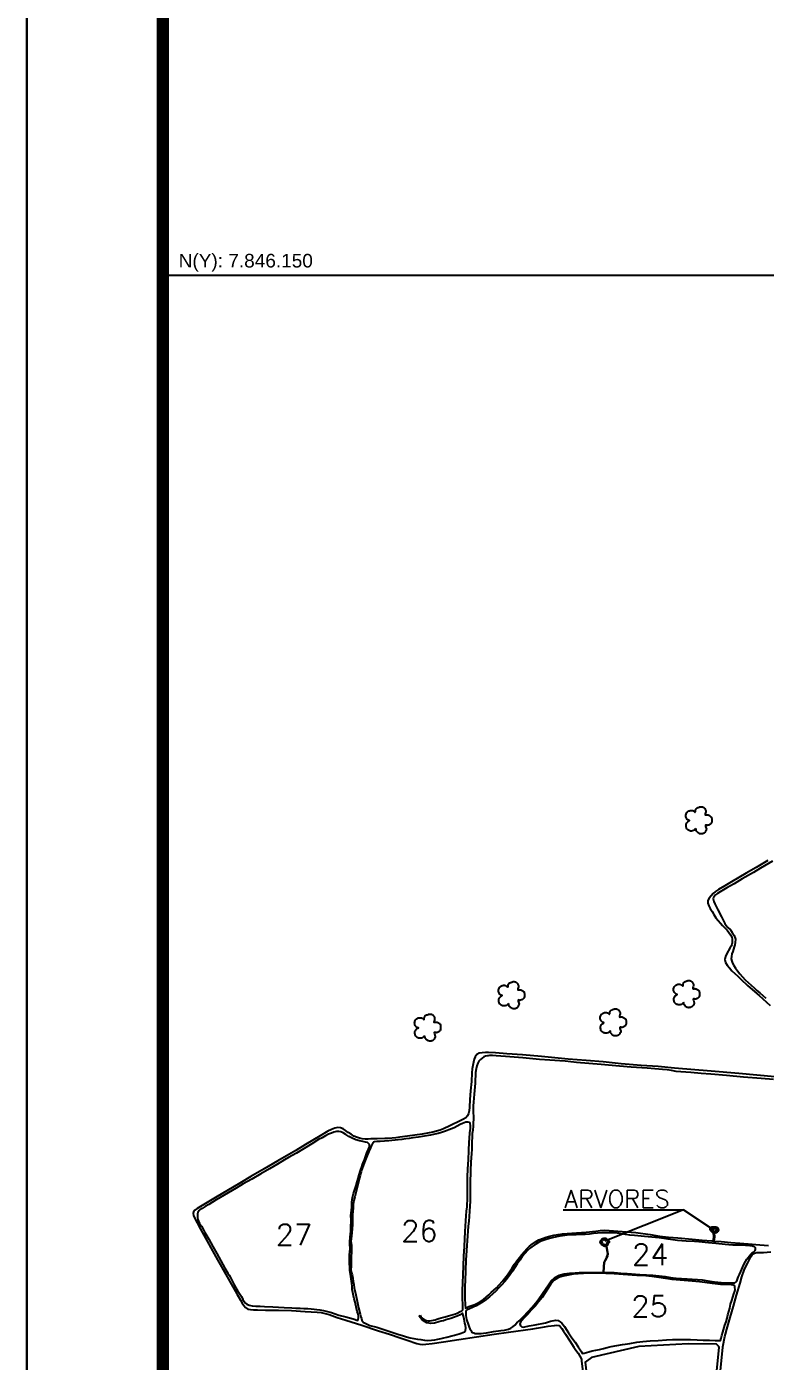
# Model space of a CAD drawing. Header units: millimetres. Extents: x 720489 to 723639, y 7843424 to 7847879.
# Drawn here: x 720489 to 721304, y 7844909 to 7846381 of the extents above; entities that cross this region are included whole.
import ezdxf
from ezdxf.enums import TextEntityAlignment as Align

# ---------------------------------------------------------------- set-up
doc = ezdxf.new("R2010")
doc.units = ezdxf.units.MM
doc.linetypes.add('CONTINUO', pattern=[0])
doc.linetypes.add('LIN0', pattern=[0])
for name, color, linetype in [('0114001123015', 5, 'Continuous'), ('0114001124', 1, 'Continuous'), ('0114001124023', 5, 'Continuous'), ('MALHA', 8, 'Continuous'), ('MARGEM', 5, 'Continuous'), ('MATO', 3, 'Continuous'), ('TEXTO', 7, 'Continuous'), ('TG', 7, 'LIN0')]:
    doc.layers.add(name, color=color, linetype=linetype)
for name, color, linetype, lineweight in [('0114001124021', 5, 'Continuous', 25), ('0114001124024', 5, 'Continuous', 25), ('0114001124025', 5, 'Continuous', 25), ('0114001124026', 5, 'Continuous', 25), ('0114001124027', 5, 'Continuous', 25), ('ARVORES', 3, 'Continuous', 25)]:
    doc.layers.add(name, color=color, linetype=linetype, lineweight=lineweight)
doc.styles.add('Simplex', font='simplex.shx')
doc.styles.get("Standard").update_dxf_attribs({"font": 'arial.ttf'})

# ---------------------------------------------------------------- blocks, each defined once
blk = doc.blocks.new('mato')
at = {"layer": 'MATO', "color": 94, "linetype": 'CONTINUO'}
blk.add_lwpolyline([(734601.6, 7824194.7), (734600.8, 7824194.1), (734600, 7824193.3), (734599.1, 7824192.6), (734598, 7824192.3), (734596.9, 7824192.2), (734595.8, 7824192.2), (734594.9, 7824192.4), (734594.2, 7824192.7), (734593.5, 7824193.1), (734592.9, 7824193.6), (734592.3, 7824194.1), (734591.8, 7824194.7), (734591.5, 7824195.3), (734591.3, 7824195.9), (734591.2, 7824196.6), (734591, 7824197.5), (734591, 7824198.4), (734591, 7824199.3), (734591.2, 7824200), (734591.5, 7824200.5), (734591.9, 7824201), (734592.1, 7824201.5), (734592.4, 7824201.9), (734592.8, 7824202.3), (734594.2, 7824203.2), (734594.7, 7824203.6), (734594.5, 7824203.7), (734593.5, 7824204), (734593.1, 7824204.2), (734592.7, 7824204.5), (734592.3, 7824204.9), (734591.8, 7824205.6), (734591.3, 7824206.3), (734590.9, 7824207.1), (734590.7, 7824208), (734590.6, 7824208.8), (734590.7, 7824209.7), (734590.9, 7824210.7), (734591.3, 7824211.6), (734591.7, 7824212.4), (734592, 7824212.8), (734592.3, 7824213.1), (734592.7, 7824213.4), (734593.3, 7824213.8), (734593.9, 7824214.2), (734594.6, 7824214.5), (734595.3, 7824214.7), (734596, 7824214.8), (734596.6, 7824214.8), (734597.2, 7824214.8), (734597.8, 7824214.7), (734598.2, 7824214.6), (734598.7, 7824214.4), (734599.1, 7824214.3), (734599.5, 7824214), (734600, 7824213.4), (734600.5, 7824213), (734600.9, 7824212.8), (734601.1, 7824213.4), (734601.2, 7824214.2), (734601.3, 7824215.1), (734601.4, 7824215.5), (734601.5, 7824215.8), (734602, 7824216.5), (734602.3, 7824217), (734602.7, 7824217.4), (734603.2, 7824217.6), (734603.7, 7824217.8), (734604.3, 7824218), (734605.3, 7824218.4), (734605.8, 7824218.6), (734606.3, 7824218.7), (734606.9, 7824218.8), (734607.5, 7824218.8), (734608, 7824218.8), (734608.6, 7824218.7), (734609.1, 7824218.6), (734609.5, 7824218.4), (734610, 7824218.1), (734610.4, 7824217.9), (734610.7, 7824217.6), (734611, 7824217.2), (734611.3, 7824216.8), (734611.7, 7824216.3), (734611.9, 7824215.7), (734612.2, 7824215.1), (734612.4, 7824214.6), (734612.5, 7824214), (734612.5, 7824213.3), (734612.2, 7824212.1), (734611.9, 7824210.9), (734611.7, 7824210), (734612.4, 7824209.8), (734613.2, 7824209.9), (734614.1, 7824210), (734614.7, 7824209.9), (734615.4, 7824209.8), (734616, 7824209.5), (734616.6, 7824209.1), (734617.3, 7824208.6), (734617.8, 7824208.1), (734618.2, 7824207.9), (734618.6, 7824207.5), (734618.8, 7824207), (734619, 7824205.5), (734619.1, 7824203.9), (734619.1, 7824202.4), (734618.8, 7824201.5), (734618.4, 7824200.9), (734618, 7824200.3), (734617.5, 7824199.8), (734617, 7824199.3), (734616.5, 7824199), (734615.7, 7824198.7), (734614.9, 7824198.5), (734614.1, 7824198.3), (734613.3, 7824198.6), (734612.6, 7824198.7), (734612.1, 7824198.5), (734612.3, 7824197.3), (734613.2, 7824194.3), (734613.1, 7824193.5), (734613, 7824192.9), (734612.3, 7824191.8), (734611.9, 7824191.2), (734611.4, 7824190.7), (734611, 7824190.3), (734610.6, 7824189.9), (734610.1, 7824189.6), (734609.5, 7824189.4), (734608.8, 7824189.2), (734608.2, 7824189.2), (734607.5, 7824189.1), (734606.8, 7824189.2), (734605.7, 7824189.3), (734605.3, 7824189.5), (734604.8, 7824189.7), (734604.2, 7824190.1), (734603.7, 7824190.7), (734603.2, 7824191.3), (734602.7, 7824191.7), (734602.3, 7824192.2), (734602, 7824192.7), (734601.9, 7824194.3), (734601.7, 7824195)], dxfattribs=at)

msp = doc.modelspace()

# ---------------------------------------------------------------- linework, layer by layer
at = {"layer": '0114001123015'}
msp.add_lwpolyline([(721246, 7844852), (721249, 7844887.7), (721252.8, 7844924.1), (721252.5, 7844925.2), (721249.8, 7844927.9), (721218.5, 7844928.2), (721164.3, 7844925.1), (721111.9, 7844913.2), (721105.1, 7844907.8), (721108.5, 7844879.4), (721111.4, 7844832.8), (721098.9, 7844811.8), (721102.3, 7844811.7), (721144.1, 7844818.3), (721192.7, 7844830.2), (721234.7, 7844846.3)], close=True, dxfattribs=at)
at = {"layer": '0114001124', "linetype": 'Continuous'}
for points in [[(721306.3, 7845461.1), (721293.7, 7845453.4), (721282.7, 7845447.3), (721266.5, 7845437.6), (721259.1, 7845433.3), (721252.1, 7845429.1), (721248.8, 7845427), (721246.2, 7845424.7), (721243.8, 7845422.1), (721241.7, 7845419.5), (721240.4, 7845416.9), (721240.2, 7845414.1), (721241.3, 7845411.1), (721243, 7845408.1), (721244.9, 7845404.9), (721247.1, 7845401.5), (721249.3, 7845398.1), (721254.2, 7845392), (721256.6, 7845389.3), (721261.5, 7845384.3), (721263.6, 7845381.6), (721265.3, 7845379), (721266.6, 7845376.6), (721267.2, 7845374.3), (721267.3, 7845372.4), (721267.1, 7845370.5), (721266.6, 7845368.5), (721265.9, 7845366.7), (721264.6, 7845364.3), (721261.1, 7845358.5), (721259.6, 7845355.4), (721259.1, 7845352.1), (721259.9, 7845348.8), (721261.7, 7845345.6), (721264.1, 7845342.6), (721266.8, 7845339.6), (721269.9, 7845336.7), (721273.3, 7845333.6), (721276.8, 7845330.2), (721284.5, 7845323), (721296.8, 7845312.1), (721309.2, 7845301.2)], [(721314.2, 7845222.4), (721274.6, 7845226.1), (721243.8, 7845228.7), (721203.7, 7845232.1), (721185.6, 7845233.8), (721166.8, 7845235.2), (721144.9, 7845237), (721124.9, 7845239.1), (721106.2, 7845240.7), (721086.2, 7845242.2), (721056.9, 7845245), (721035.9, 7845246.7), (721018.7, 7845248.1), (721006.2, 7845249.1), (720998.7, 7845249.4), (720995.2, 7845249.3), (720991.6, 7845249.1), (720988.4, 7845248.6), (720985.8, 7845247.2), (720983.8, 7845244.8), (720982.7, 7845241.9), (720981.9, 7845238.9), (720980.7, 7845231.4), (720980.2, 7845227), (720979.6, 7845217.6), (720978.5, 7845207.3), (720977.9, 7845197.5), (720977.4, 7845189), (720977.1, 7845185.2), (720976.6, 7845182), (720975.4, 7845179.4), (720973.4, 7845177.4), (720970.9, 7845175.8), (720968.2, 7845174.3), (720955.9, 7845168.4), (720948.8, 7845165.2), (720945.1, 7845163.7), (720941.2, 7845162.5), (720937, 7845161.6), (720933, 7845160.8), (720925.4, 7845159.5), (720917.4, 7845158.3), (720909.1, 7845157.2), (720900.6, 7845155.9), (720896.5, 7845155.4), (720888.1, 7845154.7), (720884.1, 7845154.4), (720875.7, 7845154.1), (720868.7, 7845154.1), (720865.7, 7845153.9), (720862.6, 7845153.9), (720859.3, 7845154.1), (720856.2, 7845154.8), (720852.9, 7845155.9), (720849.9, 7845157.3), (720847, 7845159.2), (720843.9, 7845161.2), (720841, 7845163.2), (720838.2, 7845165.2), (720835.3, 7845166.5), (720832.4, 7845166.8), (720829, 7845166.1), (720825.3, 7845164.6), (720821.5, 7845162.5), (720812.8, 7845157.4), (720796.7, 7845147.9), (720786, 7845141.5), (720766.3, 7845129.9), (720751.2, 7845121), (720736.6, 7845112.5), (720724.4, 7845105.3), (720712, 7845098), (720697.6, 7845089.6), (720681, 7845079.6), (720677.5, 7845077.2), (720674.9, 7845075.4), (720673.5, 7845073.6), (720673.1, 7845071.7), (720673.2, 7845069.8), (720674, 7845067.8), (720681, 7845054.7), (720699.9, 7845020.8), (720710.4, 7845002), (720715.2, 7844993.7), (720721.1, 7844983.2), (720725, 7844976.2), (720726.9, 7844973), (720728.7, 7844970.3), (720730.5, 7844968), (720733.2, 7844966.4), (720736.3, 7844965.9), (720739.6, 7844965.7), (720743.7, 7844965.5), (720752.8, 7844965.3), (720767.1, 7844965.3), (720781.4, 7844964.8), (720796.5, 7844963.9), (720809.7, 7844963.2), (720814, 7844962.7), (720818.4, 7844961.7), (720822.8, 7844960.4), (720831.7, 7844957.3), (720841.1, 7844954.3), (720858.8, 7844948.6), (720877.1, 7844942.6), (720889.4, 7844938.6), (720901, 7844934.7), (720908.9, 7844932.1), (720919.6, 7844928.6), (720922.9, 7844927.9), (720926.1, 7844927.5), (720929.3, 7844927.6), (720936.6, 7844928.5), (720949.1, 7844930.3), (720965.9, 7844932.8), (721004.7, 7844938.6), (721020.7, 7844941), (721047.4, 7844944.8), (721051.6, 7844945.4), (721055.9, 7844946), (721060.3, 7844946.7), (721064.4, 7844947.4), (721071.3, 7844948.4), (721074, 7844948.6), (721076, 7844948.4), (721077.7, 7844947.2), (721079.3, 7844945), (721081.2, 7844942), (721083.4, 7844938.7), (721088.2, 7844931.5), (721092.7, 7844924.5), (721094.9, 7844921), (721097.2, 7844917.8), (721099.2, 7844914.6), (721101, 7844911.1), (721100.9, 7844909.5), (721104.6, 7844879)], [(721253, 7844887.3), (721256.9, 7844924.4), (721256.7, 7844924.8), (721259.1, 7844936.1), (721259.8, 7844938.8), (721261.4, 7844944.2), (721265, 7844957.1), (721268.6, 7844969.7), (721272, 7844981.6), (721276.1, 7844995), (721277.9, 7845002), (721280.3, 7845009.2), (721282.2, 7845013.4), (721284.3, 7845017.5), (721286.1, 7845021), (721287.5, 7845023.6), (721288.6, 7845025.3), (721289.7, 7845026.9), (721291.7, 7845028.2), (721294.3, 7845028.7), (721297.5, 7845028.8), (721301.7, 7845028.9), (721309.9, 7845029.4)]]:
    msp.add_lwpolyline(points, dxfattribs=at)
at = {"layer": '0114001124021', "linetype": 'Continuous'}
msp.add_lwpolyline([(721311.7, 7845460.6), (721298.4, 7845452.8), (721290.6, 7845447.9), (721278.2, 7845440.9), (721269.4, 7845435.6), (721261.2, 7845430.9), (721257.7, 7845428.8), (721254, 7845426.7), (721250.9, 7845424.7), (721248.8, 7845423.3), (721247.6, 7845421.9), (721246.7, 7845420.4), (721246.3, 7845418.8), (721246.4, 7845417.3), (721246.9, 7845415.8), (721248, 7845413.4), (721249.6, 7845410.4), (721251.5, 7845406.7), (721255.3, 7845399), (721257.2, 7845395.3), (721258.9, 7845391.8), (721260.5, 7845389.3), (721262.4, 7845387.4), (721265.3, 7845384.8), (721267.3, 7845381.9), (721269.4, 7845378.3), (721270.8, 7845374.3), (721270.6, 7845370.7), (721270.2, 7845368.2), (721269.5, 7845365.8), (721268.6, 7845363.3), (721267.7, 7845360.7), (721266.9, 7845358.1), (721266.3, 7845355.4), (721266.1, 7845352.7), (721266.6, 7845350.1), (721267.5, 7845347.8), (721269, 7845345.4), (721270.9, 7845342.5), (721273.1, 7845339.4), (721275.6, 7845336.1), (721278.4, 7845332.7), (721281.4, 7845329.6), (721284.7, 7845326.6), (721288, 7845323.6), (721291.3, 7845320.7), (721294.4, 7845317.9), (721297.6, 7845315.2), (721300.9, 7845312.4), (721304.3, 7845309.3)], dxfattribs=at)
at = {"layer": '0114001124023', "linetype": 'Continuous'}
msp.add_lwpolyline([(721312.7, 7845219.8), (721299.1, 7845220.7), (721279.5, 7845222.3), (721261, 7845223.9), (721243.5, 7845225.5), (721232.8, 7845226.3), (721221.5, 7845227.2), (721210.6, 7845228.1), (721205.4, 7845228.6), (721200.3, 7845229.4), (721195.3, 7845230.2), (721190.2, 7845230.7), (721173.5, 7845232.1), (721155.8, 7845233.4), (721143.1, 7845234.4), (721122.8, 7845236.1), (721109.1, 7845237.2), (721095.6, 7845238.4), (721083.1, 7845239.7), (721077.2, 7845240.1), (721066.3, 7845241), (721054.9, 7845241.8), (721036.5, 7845243.4), (721017.4, 7845245), (721012, 7845245.5), (721007.1, 7845245.9), (721003, 7845246.1), (720999.8, 7845246), (720998.2, 7845245.9), (720997.3, 7845245.8), (720995.3, 7845245.4), (720993.3, 7845244.6), (720991.5, 7845243.3), (720989.7, 7845241.8), (720987.9, 7845239.9), (720986.9, 7845237.7), (720985.7, 7845234.8), (720984.8, 7845231.3), (720984.3, 7845227.5), (720984.1, 7845223.6), (720984, 7845219.6), (720983.7, 7845215.6), (720983.4, 7845211.5), (720983.2, 7845207.4), (720982.9, 7845203.3), (720982.5, 7845199), (720982.1, 7845194.7), (720981.6, 7845190.5), (720981.6, 7845186.5), (720981.7, 7845182.8), (720981.9, 7845179.3), (720981.9, 7845175.7), (720981.8, 7845172), (720981.6, 7845168), (720981.2, 7845163.8), (720980.7, 7845159.9), (720980.4, 7845155.6), (720980, 7845151.4), (720980.1, 7845147), (720980, 7845142.5), (720979.8, 7845138), (720979.2, 7845128.6), (720978.8, 7845119.2), (720978.3, 7845105.1), (720978.3, 7845095.5), (720978.3, 7845090.5), (720978.3, 7845085.4), (720978.1, 7845080), (720977.6, 7845074.4), (720977.2, 7845068.7), (720976.7, 7845063.2), (720976.2, 7845057.8), (720975.8, 7845052.5), (720975.4, 7845047.2), (720975.1, 7845041.8), (720974.7, 7845036.6), (720974.3, 7845031.2), (720973.7, 7845020.3), (720973.2, 7845009), (720972.8, 7844997.6), (720972.6, 7844992.2), (720972.5, 7844987.2), (720972.5, 7844978.1), (720972.9, 7844971.5), (720973.3, 7844967.5), (720974.8, 7844968.3), (720977, 7844969.2), (720980.1, 7844970.2), (720983.4, 7844971.4), (720986.5, 7844972.9), (720989.6, 7844974.6), (720992.9, 7844977), (720996, 7844979.4), (720999, 7844982), (721001.6, 7844984.6), (721004.3, 7844987.1), (721007.3, 7844990), (721010.4, 7844993.3), (721013.6, 7844996.9), (721016.6, 7845000.5), (721019.5, 7845004.2), (721024.6, 7845011.8), (721027.1, 7845015.8), (721029.8, 7845019.6), (721032.6, 7845023.2), (721035.4, 7845026.7), (721038.1, 7845030.1), (721041, 7845033.1), (721043.9, 7845035.9), (721047.1, 7845038.4), (721050.4, 7845040.7), (721054.1, 7845042.7), (721058.1, 7845044.4), (721062.1, 7845045.7), (721066.1, 7845046.7), (721070.5, 7845047.8), (721075.2, 7845048.6), (721080.1, 7845049.3), (721090.3, 7845050.3), (721106.2, 7845051.4), (721116.8, 7845052.4), (721121.9, 7845053.1), (721126.9, 7845053.3), (721131.7, 7845053.1), (721141.2, 7845052.4), (721146, 7845052), (721150.8, 7845051.5), (721155.7, 7845051.1), (721160.9, 7845050.7), (721166.1, 7845050.3), (721171.5, 7845049.5), (721176.8, 7845048.7), (721186.9, 7845047), (721196.9, 7845045.9), (721207.2, 7845045), (721223.2, 7845043.6), (721234, 7845042.6), (721244.6, 7845041.6), (721246.3, 7845041.5), (721246.6, 7845043.4), (721246.9, 7845045.2), (721247, 7845046.3), (721246.6, 7845050.3), (721245.9, 7845050.6), (721245, 7845051.2), (721244.2, 7845052), (721243.5, 7845052.8), (721243, 7845053.9), (721243, 7845055), (721243.3, 7845056), (721244, 7845056.6), (721244.8, 7845057), (721245.8, 7845057.2), (721246.9, 7845057.2), (721248, 7845057), (721249.1, 7845057.1), (721250.1, 7845056.9), (721250.9, 7845056.5), (721251.4, 7845055.8), (721251.7, 7845054.9), (721251.9, 7845053.9), (721251.6, 7845052.9), (721251.2, 7845051.9), (721250.5, 7845051.1), (721249.5, 7845050.5), (721248.5, 7845050.3), (721247.4, 7845050.2), (721247.6, 7845046.1), (721247.1, 7845041.4), (721254.9, 7845040.8), (721265.5, 7845040), (721275.4, 7845039.2), (721284.8, 7845038.5), (721297.5, 7845037.1), (721307, 7845036.4)], dxfattribs=at)
at = {"layer": '0114001124024', "linetype": 'Continuous'}
msp.add_lwpolyline([(721230.4, 7845040.6), (721225.7, 7845040.8), (721216.3, 7845041.4), (721206.7, 7845042.2), (721196.7, 7845043.4), (721186.5, 7845044.9), (721170.5, 7845046.5), (721159.6, 7845047.6), (721154.3, 7845048.1), (721149.4, 7845048.8), (721144.8, 7845049.5), (721140.2, 7845050.1), (721135.8, 7845050.4), (721131.4, 7845050.5), (721127.2, 7845050.6), (721123.1, 7845050.4), (721118.8, 7845050.1), (721114.3, 7845049.6), (721109.7, 7845049.1), (721105, 7845048.8), (721100.1, 7845048.6), (721095, 7845048.4), (721090.1, 7845048.2), (721085.2, 7845047.8), (721080.2, 7845047.2), (721075.2, 7845046.4), (721070.3, 7845045.5), (721065.6, 7845044.3), (721061, 7845042.9), (721056.6, 7845041.2), (721052.6, 7845039.2), (721048.8, 7845036.8), (721045, 7845034.1), (721041.6, 7845031), (721038.6, 7845027.8), (721035.8, 7845024.3), (721033, 7845020.4), (721030.2, 7845016.4), (721027.7, 7845012.3), (721025.1, 7845008.4), (721022.4, 7845004.5), (721019.5, 7845000.7), (721016.5, 7844996.9), (721013.3, 7844993.2), (721010, 7844989.7), (721006.6, 7844986.2), (721003.1, 7844982.9), (720999.5, 7844979.8), (720995.9, 7844977), (720992.2, 7844974.3), (720988.6, 7844972.1), (720984.9, 7844970), (720981.6, 7844968.4), (720977, 7844966.5), (720975.3, 7844965.8), (720974.4, 7844965.4), (720973.8, 7844965), (720973.5, 7844964.2), (720973.7, 7844959.2), (720974.4, 7844954.8), (720975, 7844952.7), (720975.7, 7844950.8), (720976.4, 7844948.8), (720977.2, 7844946.6), (720978, 7844944.8), (720978.9, 7844943.1), (720979.8, 7844941.7), (720980.6, 7844940.7), (720981, 7844940.5), (720982.2, 7844940.1), (720983.9, 7844939.6), (720985.8, 7844939.4), (720987.9, 7844939.4), (720990.3, 7844939.6), (720993, 7844939.9), (720996.4, 7844940.4), (721004, 7844941.6), (721012, 7844942.7), (721016.3, 7844943.3), (721020.4, 7844944.3), (721023.2, 7844945.3), (721025.4, 7844946.9), (721027.6, 7844948.8), (721029.8, 7844951.1), (721032.2, 7844953.5), (721037, 7844958.3), (721041.7, 7844963.3), (721046.5, 7844968.4), (721050.8, 7844973.3), (721054, 7844977.6), (721058.2, 7844983.7), (721061.4, 7844988.4), (721064.5, 7844993.1), (721067.7, 7844997.4), (721071.8, 7845001.1), (721076.6, 7845003.8), (721081.9, 7845005.2), (721087.8, 7845005.9), (721094.2, 7845006.3), (721098.5, 7845006.6), (721125.2, 7845006.8), (721125.8, 7845013.1), (721126.2, 7845017.9), (721127, 7845019.9), (721128.7, 7845022.7), (721129.5, 7845025.3), (721129.8, 7845026.5), (721129.9, 7845027.8), (721129.6, 7845029.1), (721128.5, 7845035.5), (721126.9, 7845035.4), (721126.9, 7845035.4), (721125.9, 7845035.8), (721124.9, 7845036.5), (721123, 7845037.8), (721122.2, 7845038.6), (721121.6, 7845040.2), (721122.1, 7845041.6), (721122.8, 7845042.6), (721123.5, 7845043.6), (721124.4, 7845044.3), (721125.5, 7845044.7), (721126.7, 7845044.8), (721127.7, 7845044.6), (721128.6, 7845043.8), (721129.5, 7845043), (721130.2, 7845042.5), (721131, 7845041.6), (721131.6, 7845040.8), (721131.6, 7845040.1), (721131.2, 7845039.6), (721130.5, 7845039.1), (721130, 7845038.2), (721129.6, 7845037.4), (721129.3, 7845036.5), (721128.6, 7845035.5), (721129.7, 7845029.1), (721129.9, 7845027.8), (721129.9, 7845026.5), (721129.6, 7845025.3), (721128.7, 7845022.6), (721127.1, 7845019.9), (721126.2, 7845017.9), (721125.8, 7845013.1), (721125.3, 7845006.8), (721130.1, 7845006.8), (721137.1, 7845006.6), (721144.3, 7845006.2), (721151.3, 7845005.6), (721165.4, 7845004.6), (721172.6, 7845004.2), (721179.8, 7845003.7), (721186.8, 7845003), (721193.3, 7845002.2), (721199.2, 7845001.4), (721205.3, 7845000.7), (721211.1, 7845000.2), (721217.5, 7844999.8), (721229, 7844999), (721234.1, 7844998.6), (721240.3, 7844997.6), (721247.5, 7844996.6), (721255, 7844995.7), (721258.4, 7844995.4), (721260.8, 7844995.4), (721266.2, 7844995.2), (721268.2, 7844995.3), (721269.9, 7844995.5), (721271.3, 7844996), (721272.2, 7844997.1), (721272.7, 7844998.4), (721273.9, 7845001.6), (721275.1, 7845004.5), (721276.5, 7845008), (721280, 7845015.6), (721281.7, 7845019), (721283.4, 7845021.5), (721286.3, 7845025.1), (721287.4, 7845026.7), (721288.8, 7845028.1), (721290.5, 7845029.2), (721291.8, 7845030.2), (721292.6, 7845031.1), (721293, 7845032.2), (721292.7, 7845033.8), (721291.7, 7845034.9), (721290.4, 7845035.6), (721288.7, 7845036.1), (721286.5, 7845036.3), (721276.5, 7845036.8), (721272.2, 7845036.9), (721267.8, 7845037), (721263.4, 7845037.2), (721259.3, 7845037.6), (721249, 7845038.7), (721241.2, 7845039.6)], close=True, dxfattribs=at)
at = {"layer": '0114001124025', "linetype": 'Continuous'}
msp.add_lwpolyline([(721108.2, 7845005.9), (721103.1, 7845005.8), (721097.4, 7845005.4), (721091.8, 7845004.8), (721086.2, 7845004), (721080.7, 7845002.6), (721076.8, 7845001.5), (721074.6, 7845000.6), (721072.7, 7844999.5), (721070.8, 7844998.3), (721067.3, 7844994.3), (721064.2, 7844989.4), (721061, 7844984.3), (721057.5, 7844979.3), (721053.8, 7844974.4), (721049.9, 7844969.7), (721045.6, 7844965.1), (721041.6, 7844960.6), (721037.9, 7844956.7), (721035.4, 7844953.8), (721033.8, 7844951.9), (721033.3, 7844951), (721033.2, 7844950.1), (721033.4, 7844949), (721034.2, 7844947.8), (721035.4, 7844946.9), (721036.9, 7844946.6), (721038.4, 7844946.9), (721043.4, 7844947.9), (721050, 7844948.9), (721053.7, 7844949.6), (721057.5, 7844950.5), (721061.2, 7844951.4), (721067, 7844953), (721072.6, 7844954.2), (721075.4, 7844953.7), (721077.4, 7844952.5), (721079.2, 7844950.8), (721082.3, 7844947.1), (721086.8, 7844940.4), (721090.5, 7844934.8), (721093.9, 7844929.9), (721097.4, 7844924.9), (721098.7, 7844922.7), (721100.9, 7844919.2), (721102.3, 7844917.3), (721103.9, 7844917.7), (721109, 7844919.2), (721112.8, 7844920.3), (721116.8, 7844921.2), (721121, 7844922), (721125.3, 7844923), (721129.5, 7844924), (721133.6, 7844925), (721146.2, 7844927.4), (721149.1, 7844927.8), (721154.2, 7844928.6), (721161.9, 7844929.8), (721168.8, 7844930.5), (721176.6, 7844931.4), (721185.5, 7844931.9), (721194.7, 7844932.4), (721201.4, 7844932.8), (721208, 7844933), (721215, 7844932.9), (721221.1, 7844932.9), (721228.5, 7844932.4), (721235.1, 7844932.1), (721242.3, 7844932), (721248.4, 7844931.7), (721254.3, 7844931.7), (721254.9, 7844934.2), (721255.8, 7844937.3), (721257, 7844940.8), (721259.2, 7844948.6), (721260.4, 7844952.5), (721261.5, 7844956.3), (721262.5, 7844959.9), (721263.5, 7844963.6), (721264.4, 7844967.6), (721265.4, 7844971.8), (721266.6, 7844975.9), (721268.8, 7844983.3), (721269.9, 7844986), (721270.6, 7844988), (721270.2, 7844990.3), (721269.9, 7844991.4), (721269.3, 7844992.3), (721268.2, 7844992.9), (721266.2, 7844993.1), (721263.7, 7844993.4), (721254.3, 7844993.5), (721245.5, 7844994.5), (721231, 7844996.5), (721223, 7844997.2), (721200.9, 7844999.2), (721186.4, 7845001.3), (721178.5, 7845002.4), (721171.8, 7845003), (721162.1, 7845003.5), (721146.8, 7845004.6), (721137, 7845005.3), (721127.9, 7845005.7), (721117.2, 7845006)], close=True, dxfattribs=at)
at = {"layer": '0114001124026', "linetype": 'Continuous'}
msp.add_lwpolyline([(720923.1, 7844959.6), (720924.1, 7844958), (720925.2, 7844956.8), (720926.7, 7844955.2), (720928.6, 7844954.3), (720930.3, 7844953.7), (720932, 7844953.5), (720933.7, 7844953.5), (720937.9, 7844954.2), (720939.7, 7844954.7), (720941.6, 7844955.2), (720943.9, 7844956), (720946.4, 7844956.7), (720950.8, 7844958), (720954.4, 7844958.8), (720957, 7844959.6), (720959.6, 7844960.4), (720962.1, 7844961.3), (720964.1, 7844962), (720967.4, 7844963.6), (720968.8, 7844964.3), (720969.7, 7844965), (720970.2, 7844966.5), (720970.2, 7844968.4), (720970.1, 7844971.1), (720970, 7844978.5), (720970, 7844986.8), (720970.1, 7844995.3), (720970.6, 7845004.3), (720971, 7845014), (720971.5, 7845024.7), (720972.2, 7845035.4), (720972.9, 7845052.1), (720973.4, 7845063.6), (720973.9, 7845069.3), (720974.3, 7845074.4), (720974.9, 7845079.3), (720975.4, 7845089.5), (720975.3, 7845100), (720975.4, 7845111.9), (720975.7, 7845121), (720976.3, 7845130.9), (720976.7, 7845141.2), (720977.2, 7845150.5), (720977.4, 7845154.4), (720977.8, 7845160.9), (720978.6, 7845165.7), (720978.8, 7845168.8), (720978.4, 7845171), (720977.4, 7845172.2), (720976.2, 7845172.7), (720974.9, 7845172.7), (720973.5, 7845172.4), (720971.6, 7845171.8), (720969.8, 7845171.1), (720967.4, 7845170), (720964, 7845168.3), (720960.6, 7845166.5), (720957.7, 7845165.2), (720950, 7845162.3), (720946.7, 7845161.2), (720943, 7845160.2), (720939.5, 7845159.3), (720934.5, 7845158.2), (720930.1, 7845157.4), (720925.9, 7845156.7), (720921.3, 7845156.1), (720915, 7845155.2), (720911.1, 7845154.6), (720907.1, 7845154.1), (720903.1, 7845153.5), (720898.8, 7845152.9), (720888.8, 7845152), (720879.1, 7845151.3), (720875.3, 7845151.1), (720872.9, 7845150.8), (720871.8, 7845150.4), (720871, 7845149.6), (720870.2, 7845148.2), (720869.2, 7845146), (720867.9, 7845143.2), (720866.6, 7845140.1), (720864.1, 7845133.8), (720861.8, 7845128.5), (720860.4, 7845124.5), (720858.6, 7845119.8), (720858, 7845117.8), (720857.6, 7845115.7), (720857.1, 7845113.7), (720856.4, 7845111.1), (720855.6, 7845107.7), (720853.3, 7845099.2), (720851.1, 7845090.4), (720850.1, 7845086.1), (720849.4, 7845081.9), (720849.2, 7845077.9), (720849, 7845073.9), (720848.7, 7845070.3), (720848.6, 7845066.9), (720848.5, 7845063.5), (720848.5, 7845059.4), (720848.4, 7845054.8), (720848, 7845050.5), (720847.5, 7845046.9), (720847.1, 7845044), (720846.9, 7845041.4), (720847.1, 7845039.1), (720847.5, 7845036.5), (720847.6, 7845032.8), (720847.5, 7845028.8), (720847.3, 7845024.7), (720847.2, 7845020.7), (720847.1, 7845016.8), (720847, 7845013.2), (720846.9, 7845010.1), (720847.3, 7845007.4), (720848.1, 7845004.2), (720848.9, 7845000.7), (720849.4, 7844997), (720849.9, 7844993.4), (720850.5, 7844989.7), (720852.1, 7844982.3), (720853.8, 7844975.1), (720855.3, 7844967.7), (720857.1, 7844960.9), (720857.8, 7844958), (720858.4, 7844955.9), (720859, 7844954.2), (720859.6, 7844953.1), (720860.6, 7844951.7), (720861.8, 7844951.3), (720867.8, 7844948.3), (720875.3, 7844946.3), (720883, 7844944), (720895.4, 7844939.9), (720899.6, 7844938.5), (720903.9, 7844937.1), (720908.1, 7844935.8), (720912.2, 7844934.8), (720916.1, 7844934), (720920.1, 7844933.3), (720923.9, 7844932.7), (720927.8, 7844932.2), (720931.7, 7844931.9), (720935.7, 7844932.1), (720939.3, 7844932.6), (720942.8, 7844933.3), (720946.2, 7844934), (720949.4, 7844934.6), (720952.5, 7844935.3), (720958.2, 7844936.9), (720960.9, 7844937.7), (720966.1, 7844939.2), (720968.4, 7844940), (720970.4, 7844940.7), (720972, 7844941.4), (720973.2, 7844942.8), (720973.4, 7844945.4), (720973.1, 7844948.5), (720972.6, 7844951), (720971.7, 7844955.3), (720970.8, 7844958.5), (720969.9, 7844961.9), (720967.4, 7844960.2), (720964, 7844958.6), (720960.1, 7844957.1), (720957.1, 7844956.2), (720954.2, 7844955.3), (720951.5, 7844954.5), (720948.9, 7844953.6), (720946.3, 7844953), (720943.7, 7844952.3), (720938.9, 7844951), (720935.1, 7844950.4), (720930.6, 7844951.1), (720926.8, 7844953.3), (720924.9, 7844955), (720922.1, 7844958.5)], close=True, dxfattribs=at)
at = {"layer": '0114001124027', "linetype": 'Continuous'}
msp.add_lwpolyline([(720845.5, 7845012.7), (720845.3, 7845016.2), (720845.2, 7845019.8), (720845.3, 7845025.7), (720845.6, 7845029.9), (720845.9, 7845032.5), (720846, 7845034.5), (720845.8, 7845036.4), (720845.7, 7845040.9), (720846, 7845045.4), (720846.4, 7845049.3), (720846.7, 7845052.4), (720846.8, 7845055.5), (720846.9, 7845058.7), (720847, 7845061.8), (720847, 7845064.7), (720846.9, 7845069.8), (720847.5, 7845075.1), (720847.7, 7845079.7), (720847.9, 7845084.5), (720848.6, 7845089.4), (720849.7, 7845094), (720851.2, 7845098.3), (720852.5, 7845102.7), (720853.8, 7845106.8), (720854.9, 7845110.4), (720856, 7845114.6), (720857.5, 7845119.3), (720858.8, 7845123.2), (720859.6, 7845125.9), (720860.7, 7845128.8), (720861.7, 7845131.2), (720863.5, 7845136.4), (720864.8, 7845139.7), (720866.2, 7845142.8), (720867.3, 7845145.3), (720867.5, 7845147), (720867.2, 7845148.1), (720866.3, 7845149.2), (720865, 7845150), (720862.9, 7845150.5), (720859.9, 7845151.2), (720856.2, 7845152), (720852.4, 7845153.2), (720848.4, 7845154.9), (720844.5, 7845156.9), (720841.1, 7845159.1), (720838.2, 7845160.9), (720835.8, 7845161.9), (720833.4, 7845162.4), (720831, 7845162.2), (720828.2, 7845161.5), (720825.3, 7845160.6), (720822.2, 7845159.2), (720818.7, 7845157.4), (720815, 7845155.4), (720811.3, 7845153.3), (720803.8, 7845148.6), (720795.3, 7845143.5), (720786.7, 7845138.5), (720778, 7845133.6), (720773.8, 7845131.1), (720766, 7845126.4), (720757.1, 7845121.2), (720747.4, 7845115.5), (720737.7, 7845109.8), (720728.2, 7845104.4), (720720.2, 7845099.8), (720711.7, 7845094.8), (720707.2, 7845092.1), (720702.6, 7845089.4), (720698.2, 7845086.9), (720694.1, 7845084.4), (720690.1, 7845081.8), (720686.3, 7845079.4), (720682.8, 7845077.4), (720680.4, 7845075.9), (720679.5, 7845075), (720678.7, 7845074), (720678.2, 7845073), (720677.9, 7845071.4), (720677.8, 7845069.5), (720677.9, 7845067.5), (720678.1, 7845065.4), (720678.8, 7845063.2), (720680.1, 7845060.8), (720682, 7845057.9), (720684, 7845054.5), (720686, 7845051), (720688.2, 7845047.2), (720690.3, 7845043.4), (720692.3, 7845039.5), (720694.5, 7845035.5), (720699, 7845027.6), (720703.6, 7845019.5), (720708, 7845011.7), (720711.3, 7845006), (720712.7, 7845003.7), (720714.6, 7845000.6), (720716.4, 7844996.8), (720718.1, 7844993), (720719.9, 7844989.9), (720722, 7844986.9), (720724.1, 7844983.6), (720726.1, 7844980.3), (720727.7, 7844977.1), (720729.1, 7844974.9), (720730.6, 7844973.1), (720732.2, 7844971.7), (720734.7, 7844970.6), (720738.1, 7844970), (720742.2, 7844969.7), (720746.9, 7844969.5), (720751.6, 7844969.3), (720760.6, 7844968.8), (720773.2, 7844968.2), (720781.7, 7844967.8), (720786.3, 7844967.6), (720790.8, 7844967.3), (720795.1, 7844967.1), (720799.4, 7844967), (720803.1, 7844966.7), (720812.6, 7844965.7), (720816.7, 7844965), (720821.1, 7844963.9), (720825.5, 7844962.8), (720829.6, 7844961.2), (720833.4, 7844959.7), (720841.2, 7844957.8), (720849.4, 7844955.5), (720854.4, 7844953.8), (720855.4, 7844956.6), (720855.3, 7844958.6), (720854.8, 7844960.9), (720853.9, 7844963.7), (720853.1, 7844967), (720851.4, 7844974.2), (720850.5, 7844977.7), (720849.7, 7844981.1), (720849.1, 7844984.6), (720848.4, 7844988.2), (720848.1, 7844991.6), (720847.9, 7844994.6), (720847.6, 7844997.2), (720847.2, 7844999.8), (720846.8, 7845002.2), (720846.5, 7845004.5), (720845.8, 7845008.9)], close=True, dxfattribs=at)
at = {"layer": 'ARVORES', "lineweight": 0}
for points in [[(721248.5, 7845050.3), (721249.5, 7845050.5), (721250.5, 7845051.1), (721251.2, 7845051.9), (721251.6, 7845052.9), (721251.9, 7845053.9), (721251.7, 7845054.9), (721251.4, 7845055.8), (721250.9, 7845056.5), (721250.1, 7845056.9), (721249.1, 7845057.1), (721248, 7845057), (721246.9, 7845057.2), (721245.8, 7845057.2), (721244.8, 7845057), (721244, 7845056.6), (721243.3, 7845056), (721243, 7845055), (721243, 7845053.9), (721243.5, 7845052.8), (721244.2, 7845052), (721245, 7845051.2), (721245.9, 7845050.6), (721246.8, 7845050.2)], [(721126.9, 7845035.4), (721125.9, 7845035.8), (721124.9, 7845036.5), (721123, 7845037.8), (721122.2, 7845038.6), (721121.8, 7845039.6), (721121.6, 7845040.2), (721122.1, 7845041.6), (721122.8, 7845042.6), (721123.5, 7845043.6), (721124.4, 7845044.3), (721125.5, 7845044.7), (721126.7, 7845044.8), (721127.7, 7845044.6), (721128.6, 7845043.8), (721129.5, 7845043), (721130.2, 7845042.5), (721131, 7845041.6), (721131.6, 7845040.8), (721131.6, 7845040.1), (721131.2, 7845039.6), (721130.5, 7845039.1), (721130, 7845038.2), (721129.6, 7845037.4), (721129.3, 7845036.5), (721128.6, 7845035.5), (721126.9, 7845035.4)]]:
    msp.add_lwpolyline(points, close=True, dxfattribs=at)
at = {"layer": 'MALHA'}
msp.add_line((720639.5, 7846106.9, -656.7), (722444.3, 7846106.9, -656.7), dxfattribs=at)
at = {"layer": 'MARGEM', "color": 174, "linetype": 'LIN0'}
msp.add_line((720489.5, 7843424.4, -656.7), (720489.5, 7847879.4, -656.7), dxfattribs=at)
at = {"layer": 'MARGEM', "color": 174, "linetype": 'LIN0', "elevation": -656.7, "flags": 128}
msp.add_lwpolyline([(723639.5, 7843424.4), (723639.5, 7847879.4), (720489.5, 7847879.4), (720489.5, 7843424.4)], close=True, dxfattribs=at)
at = {"layer": 'TEXTO', "color": 7}
for points in [[(721080.9, 7845075.7), (721213.6, 7845075.7), (721247.4, 7845053.5)], [(721213.6, 7845075.7), (721126.6, 7845041.3)]]:
    msp.add_lwpolyline(points, dxfattribs=at)
at = {"layer": 'TG', "color": 174, "linetype": 'LIN0', "const_width": 13.6, "elevation": -656.7, "flags": 128}
msp.add_lwpolyline([(720639.5, 7845142.5), (720639.5, 7843926), (723489.5, 7843926), (723489.5, 7847729.4), (720639.5, 7847729.4), (720639.5, 7845142.5)], dxfattribs=at)

# ---------------------------------------------------------------- block references
at = {"layer": 'MATO', "linetype": 'Continuous'}
for p, xscale, yscale, zscale in [((-18379.2, -32002.8, -197.4), 1.006812749846663, 1.006812749846663, 1.006812749846663), ((-18585.7, -32195.7, -197.4), 1.006812749846663, 1.006812749846663, 1.006812749846663), ((-18392.7, -32194.5, -197.4), 1.006812749846663, 1.006812749846663, 1.006812749846663), ((-18473.6, -32225.7, -197.4), 1.006812749846663, 1.006812749846663, 1.006812749846663), ((-18678.1, -32231.4, -197.4), 1.006812749846663, 1.006812749846663, 1.006812749846663), ((586458.6, 6409430.7), 0.1834848714518721, 0.1834848714518721, 0.1834848714518721), ((539042.3, 5905676.7), 0.2478672231370114, 0.2478672231370114, 0.2478672231370114)]:
    msp.add_blockref('mato', p, dxfattribs=dict(at, xscale=xscale, yscale=yscale, zscale=zscale))

# ---------------------------------------------------------------- texts
at = {"layer": 'MALHA'}
msp.add_text('N(Y): 7.846.150', height=15, dxfattribs=at).set_placement((720657, 7846110.7, -656.7), align=Align.BOTTOM_LEFT)
at = {"layer": 'TEXTO', "linetype": 'Continuous', "style": 'Simplex'}
msp.add_text('ARVORES', height=19.5, dxfattribs=at).set_placement((721082.2, 7845072.3), align=Align.BOTTOM_LEFT)
for s, p in [('26', (720902.3, 7845040.9, -656.7)), ('27', (720764, 7845036.8, -656.7)), ('24', (721156.8, 7845015, -656.7)), ('25', (721156, 7844957.8, -656.7))]:
    msp.add_text(s, height=23.4, dxfattribs=at).set_placement(p)

doc.saveas('drawing.dxf')
